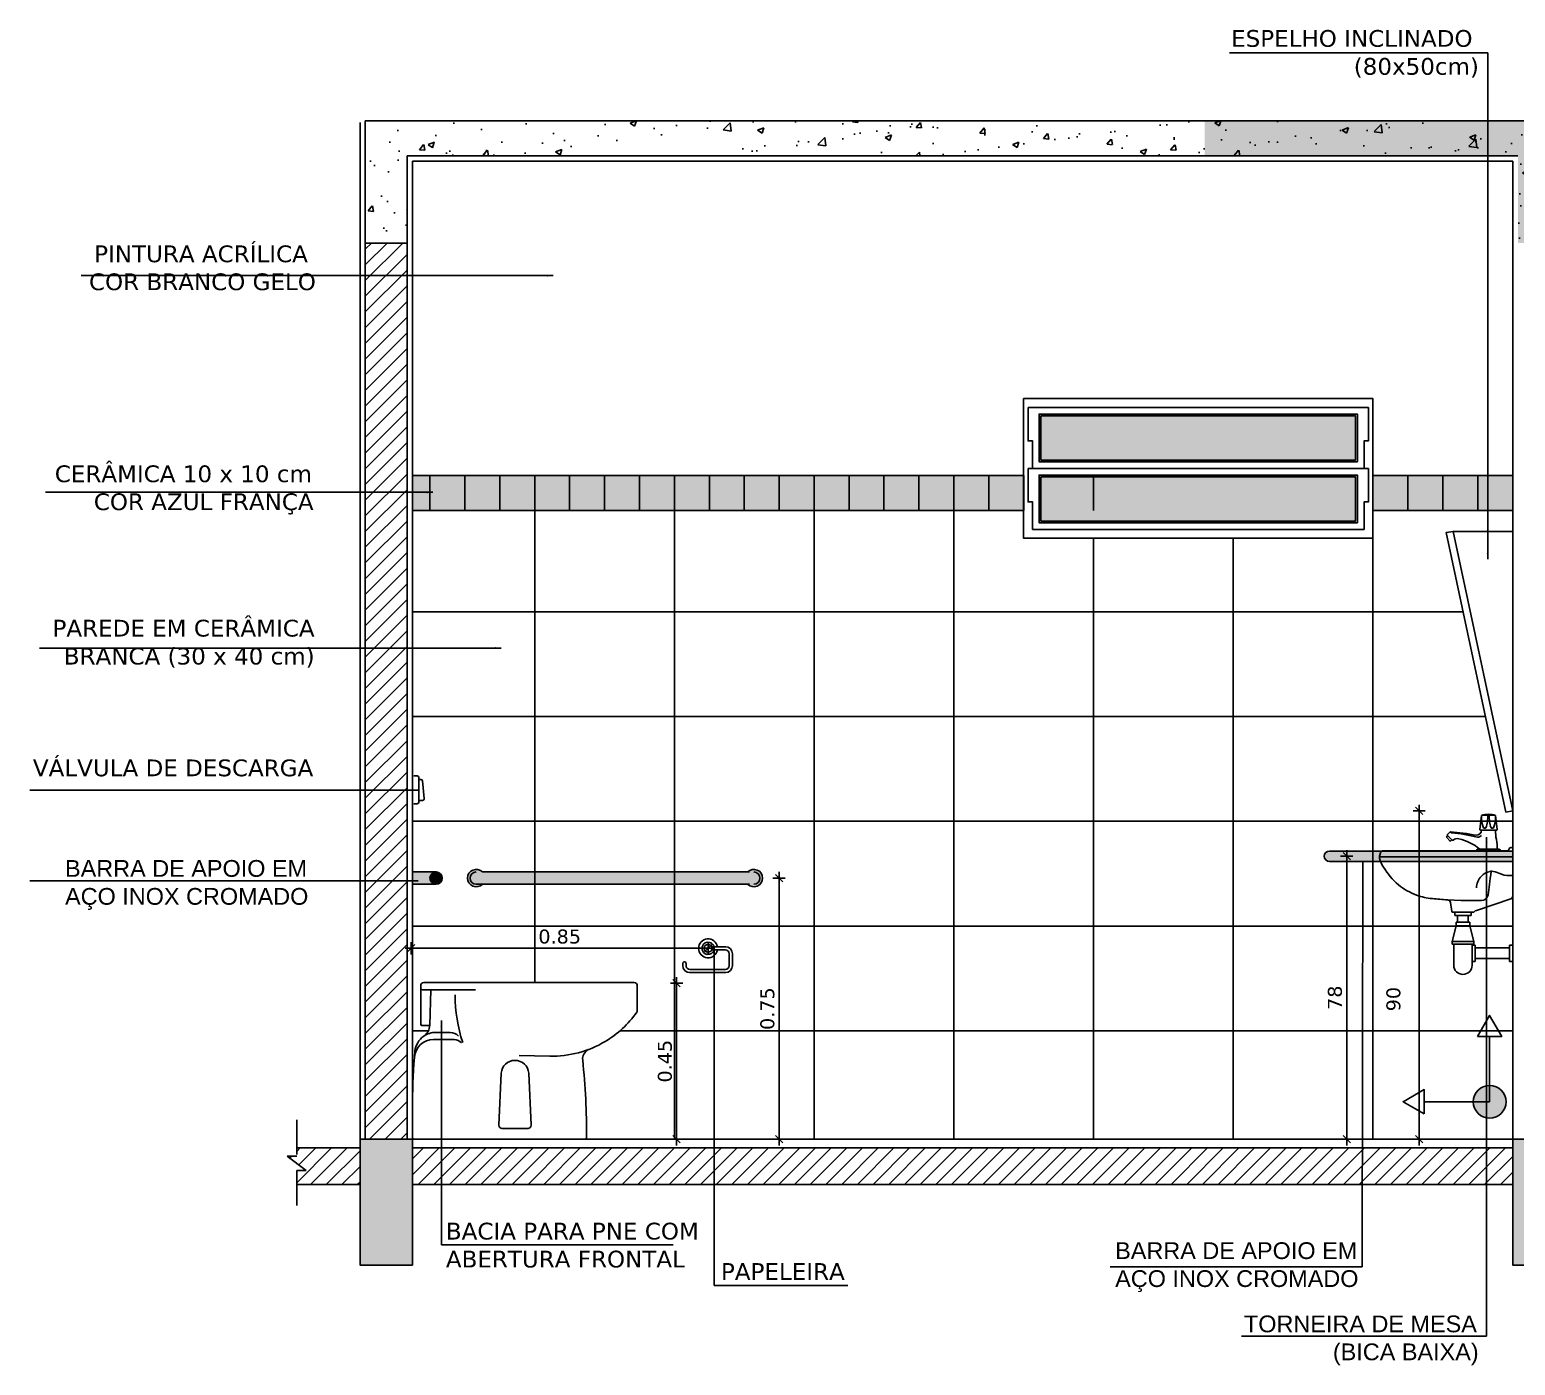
# Model space of a CAD drawing. Extents: x -36 to 357, y 137 to 237.
# Drawn here: x 7.35 to 11.603, y 202.798 to 206.62 of the extents above; entities that cross this region are included whole.
import ezdxf

# ---------------------------------------------------------------- set-up
doc = ezdxf.new("R2010")
doc.units = 0
doc.header["$LTSCALE"] = 0.01
doc.linetypes.add('TRACEJADO_P', pattern=[0.1875, 0.125, -0.0625])
doc.layers.get('0').update_dxf_attribs({"linetype": 'CONTINUOUS'})
doc.layers.get('DEFPOINTS').update_dxf_attribs({"linetype": 'CONTINUOUS'})
for name, color, linetype in [('01', 1, 'CONTINUOUS'), ('0_HATCH', 1, 'CONTINUOUS'), ('252', 252, 'CONTINUOUS'), ('A-ESQUADRIAS', 2, 'CONTINUOUS'), ('A-SIMBO', 2, 'CONTINUOUS'), ('AR-CORTE', 1, 'CONTINUOUS'), ('AR-ID-PIS', 1, 'CONTINUOUS'), ('ARQ-ALV-CORTE', 3, 'CONTINUOUS'), ('ARQ-CTA-1_025', 1, 'CONTINUOUS'), ('ARQ-EQP-VISTA', 1, 'CONTINUOUS'), ('ARQ-HTC', 9, 'CONTINUOUS'), ('ARQ-SMB-1_025', 1, 'CONTINUOUS'), ('ARQ-TXT-1_025', 2, 'CONTINUOUS'), ('ARQ_CORTE', 1, 'CONTINUOUS')]:
    doc.layers.add(name, color=color, linetype=linetype)
doc.styles.add('ESC-50-A20', font='arial.ttf', dxfattribs={"height": 0.1})
doc.styles.add('FNDE Texto Cota 0025', font='verdana.ttf', dxfattribs={"height": 0.04})
doc.dimstyles.new('FNDE 1-0025', dxfattribs={"dimscale": 5, "dimtxt": 0.04, "dimasz": 0.0035, "dimexe": 0.15, "dimexo": 0.15, "dimgap": 0.0025, "dimtad": 1, "dimzin": 1, "dimdsep": 46, "dimtxsty": 'FNDE Texto Cota 0025', "dimblk": 'tic', "dimcen": 0.015, "dimdle": 0.15, "dimse1": 1, "dimse2": 1, "dimclrd": 251, "dimclre": 251, "dimclrt": 256, "dimaunit": 1, "dimadec": 3, "dimazin": 0, "dimtfac": 1, "dimtix": 1, "dimtmove": 2, "dimatfit": 3, "dimfxl": 0.15, "dimtvp": 1, "dimtolj": 1, "dimtzin": 0, "dimarcsym": 0})
pattern_1 = [(49.99999999999999, (-5.317824163553809, 5.035332589322195), (0.182184668996004, -0.01593908553890309), [0.01905, -0.20955]), (355, (-5.317824163553809, 5.035332589322195), (-0.03524342142496934, 0.1910568452390352), [0.01524, -0.16764058417]), (100.4514447, (-5.302642156553809, 5.034004335822203), (0.1469412470903533, 0.1751177519121951), [0.01619000879999999, -0.1780902445999999]), (46.18420000000002, (-5.317824163553809, 5.086132589322204), (0.2710790408921299, -0.04204232793272715), [0.02857499999999998, -0.3143249999999997]), (96.63555760999992, (-5.295234263553809, 5.082629089322182), (0.237404134051503, 0.2474261245977215), [0.02428502314, -0.26713560816]), (351.1841511700001, (-5.317824163553809, 5.086132589322204), (0.237404134064977, 0.2474261245855326), [0.02285996707, -0.25145973192]), (21, (-5.292424163553807, 5.073432589322181), (0.1516143912691325, -0.1022651981870876), [0.01905, -0.20955]), (326.0000000000001, (-5.292424163553807, 5.073432589322181), (0.06180202834764707, 0.1841879661223193), [0.01524, -0.16764]), (71.45144499999999, (-5.279789630953807, 5.064910489422203), (0.2134164192787162, 0.08192276888590524), [0.0161900088, -0.1780899376]), (37.50000000000001, (-5.317824163553809, 5.035332589322195), (0.003088603250591816, 0.0845550388731531), [0, -0.165608, 0, -0.17018, 0, -0.168275]), (7.499999999999999, (-5.317824163553809, 5.035332589322195), (0.06681966251030574, 0.1001805748181195), [0, -0.09702799999999999, 0, -0.161798, 0, -0.06413500000000001]), (327.5, (-5.374466163553809, 5.035332589322195), (0.1355905951668714, -0.005728743992673458), [0, -0.0635, 0, -0.19812, 0, -0.26289]), (317.5, (-5.39986616355381, 5.035332589322195), (0.148129181386018, 0.02542649103333302), [0, -0.08255, 0, -0.131572, 0, -0.18669])]
pattern_2 = [(45, (-38.96119166093527, 217.7652707581648), (-0.02245064030267288, 0.02245064030267288), [])]

# ---------------------------------------------------------------- blocks, each defined once
blk = doc.blocks.new('tic')
at = {"color": 251}
for p, q in [((-1.000000000000003, 0), (0.9999999999999964, 0)), ((0, -1.000000000000021), (0, 0.9999999999999784))]:
    blk.add_line(p, q, dxfattribs=at)
blk.add_line((-0.6000000000000405, -0.600000000000044), (0.6000000000000334, 0.600000000000037))
blk = doc.blocks.new('P51_v')
for points in [[(0.03219509415441735, 0.4483447513459851, 0.4007112121819118), (0.02371778046762074, 0.4394653927167838), (0.02371779397805085, 0.3289334053721973, 0.4142135402588424), (0.02727335067493186, 0.3253778490285413), (0.04934800990412214, 0.3253779033350384)], [(0.02371780748842411, 0.4344942813837633, 0.4142135402588424), (0.03082892088218614, 0.4273831686964513), (0.1807529422232506, 0.4273832773094455)], [(0.03229983983237616, 0.2950804231534221, 0.2357008929517823), (0.04940098575275442, 0.3264490795003212), (0.05305020012082196, 0.4272898256760413)], [(0.1220712329895832, 0.4129478080786839, 0.0795798764447588), (0.1439458402535934, 0.2769220769559411)], [(1.207612854159379e-07, 0.1066682440927593, -0.02169830294910868), (0.007096817142951295, 0.2521694017605114, -0.2189129150966918), (0.03229980077878736, 0.2950805883363614, -0.1548282654805113), (0.06669506449355822, 0.3057769341993435), (0.1075777755139598, 0.30554307939002, -0.2028809717145629), (0.1322422716939968, 0.2949389487133089)], [(0.5032476652968398, 0.2565229898789312, 0.2986282021646175), (0.4873119188762871, 0.2263528528111465, -0.02720181276067821), (0.4987414382267161, 0.003545442352049122, -0.4133795129708616), (0.4951858960389472, 1.351037326458027e-08), (-1.351037326458027e-08, 0)], [(-1.351037326458027e-08, 0.1172053703078291), (0, 0.003555569854029272, 0.4142135402588424), (0.003555556696881013, 1.351037326458027e-08)]]:
    blk.add_lwpolyline(points, format="xyb")
at = {"ltscale": 0.4014404296875}
blk.add_lwpolyline([(0.3054995328581072, 0.2395609564318875), (0.393064724009264, 0.237782368615342, 0.140335806713954), (0.5515436831868783, 0.2796934754715039, 0.1045723855249194), (0.6420487461989524, 0.3632966393345214, 0.1480175938578406), (0.6436821095805385, 0.3681807763600204), (0.6436822766570458, 0.4395481300633719, 0.4142135751770448), (0.6347933847646914, 0.4484370215671447), (0.03219509415441735, 0.4483447513459851)], format="xyb", dxfattribs=at)
at = {"ltscale": 0.1927627563476563}
blk.add_lwpolyline([(0.6346338798980469, 0.4484370215671447), (0.6003649353551737, 0.4484370215671447)], dxfattribs=at)
at = {"ltscale": 0.3346586486148174}
blk.add_lwpolyline([(0.1399864269990871, 0.2754614576797394, 0.2224736546791048), (0.1195351910461113, 0.285106244341307), (0.06004024184932177, 0.2852762838035687, 0.3912062665065089), (0.005623570169802861, 0.2352935811565544)], format="xyb", dxfattribs=at)
at = {"ltscale": 0.2099998474121094}
blk.add_lwpolyline([(0.2541793627203788, 0.1890324812188169), (0.2472924853990435, 0.04000001176700607, 0.4142135658643947), (0.2561813770087724, 0.03111112026317642), (0.330848079203804, 0.03111112026317642, 0.4142135588817899), (0.3397369706016207, 0.04000001176700607), (0.3328501611823071, 0.1890324799684322, 0.9341552242224418)], format="xyb", close=True, dxfattribs=at)
blk = doc.blocks.new('*D301')
at = {"layer": 'ARQ-CTA-1_025', "color": 251, "lineweight": -2}
blk.add_line((9.202088736327994, 203.4621639577242), (9.202088736327994, 203.8739459599499), dxfattribs=at)
at = {"layer": 'DEFPOINTS', "color": 0}
for p in [(8.972283472360687, 203.8914459599499), (9.202088736327994, 203.8914459599499), (9.022207961695813, 203.4446639577242)]:
    blk.add_point(p, dxfattribs=at)
at = {"layer": 'ARQ-CTA-1_025', "color": 251, "lineweight": -2, "xscale": 0.0175, "yscale": 0.0175, "zscale": 0.0175}
for p, rotation in [((9.202088736327994, 203.8914459599499), 90), ((9.202088736327994, 203.4446639577242), 270)]:
    blk.add_blockref('tic', p, dxfattribs=dict(at, rotation=rotation))
at = {"layer": 'ARQ-CTA-1_025', "insert": (9.1687693944878, 203.668054958837), "char_height": 0.04, "attachment_point": 5, "rotation": 90, "style": 'FNDE Texto Cota 0025'}
blk.add_mtext('\\A1;0.45', dxfattribs=at)
blk = doc.blocks.new('A$C10CE5047')
at = {"layer": '01', "ltscale": 10}
for p, q in [((0.08279353464695305, 0.07420196806434376), (0.1230246516061015, 0.07420196806434376)), ((0.08279353464695305, 0.06488858992237923), (0.1221037355035151, 0.06488858992237923)), ((0.1331203567160628, 0.05387196871029687), (0.1331203567160628, 0.02033661150628063)), ((0.1424404182616854, 0.05495027824607135), (0.1424404182616854, 0.01843604370910867)), ((-8.02901922725141e-09, 0.02647974217946825), (-8.02901922725141e-09, 0.02033661150628063)), ((0.009320053515693871, 0.02647974217946825), (0.009320053515693871, 0.02033661150628063)), ((0.1221037355035151, 0.009319990294198277), (0.02033667472824163, 0.009319990294198277)), ((0.1235102996133719, -7.125122891693536e-08), (0.01930979906046559, -7.125122891693536e-08))]:
    blk.add_line(p, q, dxfattribs=at)
blk.add_circle((0.07258687973808264, 0.06954527899336327), 0.01121875917912266, dxfattribs=at)
for centre, radius, start, end in [((0.07258687973808264, 0.06954527899336327), 0.02704010967425463, 9.916578507283619, 350.0834214927152), ((0.07258687973808264, 0.06954527899336327), 0.01754729937717294, 15.38948884446395, 344.6105111555339), ((0.1221037355035151, 0.05387196871029687), 0.02033668275750966, 0, 90), ((0.1221037355035151, 0.05387196871029687), 0.01101662121208541, 0, 90), ((0.004660022743337322, 0.02647974217946825), 0.004660030772719662, 0, 180), ((0.02033667472824163, 0.02033661150628063), 0.02033668275750966, 180, 270), ((0.02033667472824163, 0.02033661150628063), 0.01101662121208541, 180, 270), ((0.1221037355035151, 0.02033661150628063), 0.01101662121208541, 270, 0), ((0.1221037355035151, 0.02033661150628063), 0.02033668275750966, 270, 0)]:
    blk.add_arc(centre, radius, start, end, dxfattribs=at)
blk = doc.blocks.new('*D302')
at = {"layer": 'ARQ-CTA-1_025', "color": 251, "lineweight": -2}
blk.add_line((9.274778503250031, 203.9911094668288), (8.459778503249668, 203.9911094668288), dxfattribs=at)
at = {"layer": 'DEFPOINTS', "color": 0}
for p in [(8.442278503249668, 204.0479971118554), (8.442278503249668, 203.9911094668288), (9.292278503250031, 203.9911094668287)]:
    blk.add_point(p, dxfattribs=at)
at = {"layer": 'ARQ-CTA-1_025', "color": 251, "lineweight": -2, "xscale": 0.0175, "yscale": 0.0175, "zscale": 0.0175, "rotation": 180}
blk.add_blockref('tic', (8.442278503249668, 203.9911094668288), dxfattribs=at)
at = {"layer": 'ARQ-CTA-1_025', "color": 251, "lineweight": -2, "xscale": 0.0175, "yscale": 0.0175, "zscale": 0.0175}
blk.add_blockref('tic', (9.292278503250031, 203.9911094668288), dxfattribs=at)
at = {"layer": 'ARQ-CTA-1_025', "insert": (8.86727850324985, 204.0245228315031), "char_height": 0.04, "attachment_point": 5, "style": 'FNDE Texto Cota 0025'}
blk.add_mtext('\\A1;0.85', dxfattribs=at)
blk = doc.blocks.new('LAV PNE LATERAL')
for p, q in [((-603.2946624187862, -666.3006211416964), (-603.2946624187862, -666.3099887894482)), ((-603.2946624187862, -666.3099887894482), (-603.2478241800236, -666.3099887894482)), ((-603.2909153596811, -666.3287240849509), (-603.2909153596811, -666.3399652622534)), ((-603.2909153596811, -666.3287240849509), (-603.2515712391287, -666.3287240849509)), ((-603.2862315358107, -666.3099887894482), (-603.2862315358107, -666.3287240849509)), ((-603.2562550629991, -666.3099887894482), (-603.2562550629991, -666.3287240849509)), ((-603.2515712391287, -666.3287240849509), (-603.2515712391287, -666.3399652622534)), ((-603.2478241800236, -666.3006211416964), (-603.2478241800236, -666.3099887894482)), ((-603.3021565369818, -666.3849299714607), (-603.2909153596811, -666.3399652622534)), ((-603.2909153596811, -666.3399652622534), (-603.2515712391287, -666.3399652622534)), ((-603.2515712391287, -666.3399652622534), (-603.240330061828, -666.3849299714607)), ((-603.3021565369818, -666.3849299714607), (-603.240330061828, -666.3849299714607)), ((-603.3021565369818, -666.3849299714607), (-603.3021565369818, -666.3924240896617)), ((-603.3021565369818, -666.3924240896617), (-603.240330061828, -666.3924240896617)), ((-603.2974727131113, -666.3924240896617), (-603.2974727131113, -666.4523770352712)), ((-603.2450138856984, -666.3924240896617), (-603.2450138856984, -666.4523770352712)), ((-603.2450138856984, -666.3945980163248), (-603.2356462379503, -666.3945980163248)), ((-603.240330061828, -666.3849299714607), (-603.240330061828, -666.3924240896617)), ((-603.2356462379503, -666.3945980163248), (-603.2356462379503, -666.4414362550874)), ((-603.138110947144, -666.4030288992985), (-603.235646237943, -666.4030288993013)), ((-603.1287432993959, -666.3945980163248), (-603.138110947144, -666.3945980163248)), ((-603.138110947144, -666.3945980163248), (-603.138110947144, -666.4414362550874)), ((-603.2450138856984, -666.4414362550874), (-603.2356462379503, -666.4414362550874)), ((-603.138110947144, -666.4330053721137), (-603.235646237943, -666.4330053721119)), ((-603.1287432993959, -666.4414362550874), (-603.138110947144, -666.4414362550874))]:
    blk.add_line(p, q)
blk.add_lwpolyline([(-603.3007432994018, -666.3003711416964, -0.4207671584030722), (-603.3032432994041, -666.2983711416969), (-603.306743299403, -666.2728711416962, 0.3586447626384016), (-603.3157432994012, -666.2653711416965, -0.01144888079918044), (-603.3587432993991, -666.2613711416966, -0.07446402984549366), (-603.4037432994046, -666.2518711416965, -0.08499128425974767), (-603.4557432994006, -666.2218711416967, -0.07727431437258452), (-603.4987432993985, -666.1718711416966, -0.08608527655789333), (-603.5097432994044, -666.1458711416967, -0.1804382281488859), (-603.5097432994044, -666.1403711416965), (-603.5057432994035, -666.1278711416967, -0.3468113414102039), (-603.5017432994027, -666.1253711416962), (-603.1432369899667, -666.1253711416962, 0.2660581318149811), (-603.1407432993983, -666.1228711416966, -0.1229400347877725), (-603.1367432993975, -666.1163711416962, -0.5661903789690595), (-603.1287432994031, -666.1193711416968), (-603.1287432994031, -666.2543711416961, -0.30228589399102), (-603.1342432994024, -666.2623711416968), (-603.2327432994025, -666.2953711416963, 0.1799271246454148), (-603.2386020284794, -666.2996513449166, -0.0622294095643542), (-603.2388821793465, -666.2999914672832, -0.1986466473431988), (-603.2417432994007, -666.3008711416965)], format="xyb", close=True)
blk.add_lwpolyline([(-603.1287432994031, -666.1418711416968), (-603.5101395809797, -666.1418711416968)])
for points in [[(-603.1907592677999, -666.1835425704944), (-603.1917032603415, -666.193676805759), (-603.1927042369025, -666.2032852041962), (-603.193740369712, -666.2122959463836), (-603.1948057993977, -666.2208086416963), (-603.1958946665873, -666.2289228995091), (-603.197001111901, -666.2367383291962), (-603.1981192759667, -666.2443545401343), (-603.1992432993975, -666.2518711416965, -0.362211573478024), (-603.2177432994031, -666.2668711416968), (-603.244243299403, -666.267371141696), (-603.2762432994023, -666.2668711416968), (-603.3157432994012, -666.2653711416965)], [(-603.2327432994025, -666.2308711416968, -0.1949552784198984), (-603.2187432993996, -666.1983711416965, -0.166893387144107), (-603.1931786116584, -666.183766826814, -0.05193551216001089), (-603.188565628403, -666.1835674668796, -0.077689733762618), (-603.168743299404, -666.1888711416964, 0.1324857994657811), (-603.1367432993975, -666.195871141696, 0.06485872567899584), (-603.1307432994035, -666.1953711416968, 0.3115899069777318), (-603.1287432994031, -666.1933711416964)]]:
    blk.add_lwpolyline(points, format="xyb")
blk.add_arc((-603.2712432994049, -666.4523770352712), 0.02622941370431614, 180, 7.016477563892661e-15)
blk = doc.blocks.new('Torneira-pia')
for p, q in [((-0.02000000000000313, 0.1020000000000013), (-0.02486687941787835, 0.06111821288978547)), ((0.002499999999990621, 0.1020000000000013), (-0.002500000000004832, 0.1020000000000013)), ((0.02000000000000313, 0.1020000000000013), (0.02486687941787835, 0.06111821288978192)), ((-0.1166286796564364, 0.04412867965645006), (-0.119554919030044, 0.04120244022746988)), ((-0.1100000000000065, 0.05500000000000071), (-0.117335786437657, 0.04766421358795825)), ((-0.1038717656874937, 0.03137176568980238), (-0.117335786437657, 0.04483578646321107)), ((-0.1100000000000065, 0.05500000000000071), (-0.1061863439679414, 0.05238659880953833)), ((0.02387389114368688, 0.05999999999999617), (-0.02387389114368688, 0.05999999999999972)), ((-0.1103764244438636, 0.02919551854813307), (-0.1195549190233791, 0.03837401310819744)), ((-0.1046217579211302, 0.03212175792106919), (-0.1075479973276359, 0.02919551854191582)), ((0.03499999999999659, 0), (-0.03499999999999659, 0)), ((0.02999999999999403, 0.004999999999999949), (-0.02999999999999403, 0.005000000000000004))]:
    blk.add_line(p, q)
for centre, radius, start, end in [((0.07192626454217788, 0.09815255667258882), 0.09200674395302065, 177.6033652305912, 200.155755585881), ((-7.105427357601002e-15, 0.0368333333332852), 0.06816666666671693, 72.93846878010805, 107.0615312198809), ((-0.0112500000000253, 0.04097487823537904), 0.06164923346147406, 81.84034084716566, 98.15965915280803), ((-0.08128148187049788, 0.09528766914773812), 0.0790669164137777, 338.6089462529872, 4.869946976163767), ((0.08128148187048367, 0.09528766914773812), 0.0790669164137777, 175.1300530238363, 201.3910537470131), ((0.01125000000001108, 0.04097487823537904), 0.06164923346147406, 81.84034084719197, 98.15965915283434), ((-0.07192626454219209, 0.09815255667258882), 0.09200674395302065, 339.8442444141191, 2.396634769408863), ((-0.1159215728752869, 0.04625000002558466), 0.002, 135.000000000035, 225.0000000000191), ((-0.1531785633513252, -0.5550892251346146), 0.611615280187177, 78.85902465034475, 85.9516886124666), ((-0.1703542321396512, -0.5558532659527299), 0.611615280187177, 76.88504113480859, 83.97770509693034), ((-0.03500000000001791, 0.06000000000000327), 0.01500000000000057, 270.0000000000546, 359.9999999999865), ((-0.03105862266685477, 0.05480020443295885), 0.01500000000000057, 268.0260164845181, 316.2501139917227), ((-0.02387389114368688, 0.06100000000000094), 0.001, 173.2110254255675, 269.9999999999959), ((-0.01105359783597493, 0.06969440686023731), 0.004694406860228754, 223.7277260517255, 316.2722739480919), ((0.01105359783596072, 0.06969440686023731), 0.004694406860228754, 223.7277260519081, 316.2722739482745), ((0.1725000000002765, 0.06000000000001038), 0.1525000000002731, 180.0000000000041, 190.3888578154551), ((0.02387389114368688, 0.06099999999999739), 0.001, 270, 6.78897457443248), ((-0.1181407054616059, 0.03978822667116433), 0.002, 135.0000002458134, 225.0000000240414), ((-0.1089622108826447, 0.03060973211165419), 0.002, 225.0000000465679, 314.9999997015934), ((-0.1024575521239015, 0.03278597925095383), 0.002, 224.9999999505583, 310.4054975342253), ((-0.08947370862507142, 0.01753298018770366), 0.01803083054064198, 75.6340401483671, 130.4054975341664), ((-0.11323684210533, -0.09647368421064229), 0.1344717401240953, 48.99128097333755, 77.87861667250043), ((-0.02999999999999403, 0), 0.005000000000000004, 90, 180), ((-0.1275000000002038, 0.005000000000000004), 0.1525000000002019, 6.361109362927034e-15, 10.38885781545572), ((0.02999999999999403, 0), 0.005000000000000004, 0, 90)]:
    blk.add_arc(centre, radius, start, end)
blk = doc.blocks.new('*D303')
at = {"layer": 'ARQ-CTA-1_025', "color": 251, "lineweight": -2}
blk.add_line((11.12060896244191, 204.2371639547869), (11.12060896244191, 203.462165050504), dxfattribs=at)
at = {"layer": 'DEFPOINTS', "color": 0}
for p in [(11.12060896244188, 204.2546639547869), (11.11988842511224, 203.444665050504, -0.02457051071058913), (11.12060896244191, 203.444665050504)]:
    blk.add_point(p, dxfattribs=at)
at = {"layer": 'ARQ-CTA-1_025', "color": 251, "lineweight": -2, "xscale": 0.0175, "yscale": 0.0175, "zscale": 0.0175}
for p, rotation in [((11.12060896244191, 204.2546639547869), 90), ((11.12060896244191, 203.444665050504), 270)]:
    blk.add_blockref('tic', p, dxfattribs=dict(at, rotation=rotation))
at = {"layer": 'ARQ-CTA-1_025', "insert": (11.0871955977676, 203.8496645026455), "char_height": 0.04, "attachment_point": 5, "rotation": 90, "style": 'FNDE Texto Cota 0025'}
blk.add_mtext('\\A1;78', dxfattribs=at)
blk = doc.blocks.new('*D304')
at = {"layer": 'ARQ-CTA-1_025', "color": 251, "lineweight": -2}
blk.add_line((11.32823982219666, 204.3669976396712), (11.32823982219666, 203.462165050504), dxfattribs=at)
at = {"layer": 'DEFPOINTS', "color": 0}
for p in [(11.41387540544412, 204.3844976396712), (11.32823982219666, 203.444665050504), (11.34509431935053, 203.444665050504, -0.02648749351138235)]:
    blk.add_point(p, dxfattribs=at)
at = {"layer": 'ARQ-CTA-1_025', "color": 251, "lineweight": -2, "xscale": 0.0175, "yscale": 0.0175, "zscale": 0.0175}
for p, rotation in [((11.32823982219666, 204.3844976396712), 90), ((11.32823982219666, 203.444665050504), 270)]:
    blk.add_blockref('tic', p, dxfattribs=dict(at, rotation=rotation))
at = {"layer": 'ARQ-CTA-1_025', "insert": (11.25458359961149, 203.8457380066151), "char_height": 0.04, "attachment_point": 5, "rotation": 90, "style": 'FNDE Texto Cota 0025'}
blk.add_mtext('\\A1;90', dxfattribs=at)
blk = doc.blocks.new('ind-pis')
at = {"layer": 'AR-ID-PIS'}
h = blk.add_hatch(color=252, dxfattribs=at)
h.dxf.hatch_style = 1
edge = h.paths.add_edge_path()
edge.add_arc((0, 2.84e-14), 0.05, 0, 360)
for q in [(-0.1999999999989086, 1.42e-14), (0, -0.199523905414523)]:
    blk.add_line((0, 1.42e-14), q, dxfattribs=at)
for points in [[(-0.1999999999989086, 0.037089759019139), (-0.2642413470612155, 2.84e-14), (-0.1999999999989086, -0.0370897590191248)], [(-0.0370897590182722, -0.199523905414523), (0, -0.2637652524761478), (0.0370897590191817, -0.199523905414523)]]:
    blk.add_lwpolyline(points, close=True, dxfattribs=at)
blk.add_circle((0, 1.42e-14), 0.05, dxfattribs=at)
blk = doc.blocks.new('*D325')
at = {"layer": 'ARQ-CTA-1_025', "color": 251, "lineweight": -2}
blk.add_line((9.495458141195966, 203.4621639577242), (9.495458141195968, 204.1746639577241), dxfattribs=at)
at = {"layer": 'DEFPOINTS', "color": 0}
for p in [(9.436306443689944, 204.1921639577241, -2.000000000000007), (9.495458141195968, 204.1921639577241), (9.436306443689944, 203.4446639577242, -2.000000000000007)]:
    blk.add_point(p, dxfattribs=at)
at = {"layer": 'ARQ-CTA-1_025', "color": 251, "lineweight": -2, "xscale": 0.0175, "yscale": 0.0175, "zscale": 0.0175}
for p, rotation in [((9.495458141195968, 204.1921639577241), 90), ((9.495458141195966, 203.4446639577242), 270)]:
    blk.add_blockref('tic', p, dxfattribs=dict(at, rotation=rotation))
at = {"layer": 'ARQ-CTA-1_025', "insert": (9.462138799355772, 203.8184139577241), "char_height": 0.04, "attachment_point": 5, "rotation": 90, "style": 'FNDE Texto Cota 0025'}
blk.add_mtext('\\A1;0.75', dxfattribs=at)

msp = doc.modelspace()

# ---------------------------------------------------------------- hatches: boundary and pattern name
at = {"layer": '01'}
h = msp.add_hatch(dxfattribs=at)
h.set_pattern_fill('ANSI31', color=251, scale=0.01)
h.set_pattern_definition(pattern_2)
h.paths.add_polyline_path([(8.43082651870725, 206.0096644973436), (8.310826518707131, 206.0096644973436), (8.31082651870716, 203.4446645513068), (8.430826518707136, 203.4446649830043)])
at = {"layer": '01', "linetype": 'Continuous'}
h = msp.add_hatch(color=256, dxfattribs=at)
h.set_gradient(color1=(91, 91, 91), one_color=1, tint=1, name='INVHEMISPHERICAL')
h.paths.add_polyline_path([(10.24508624373777, 205.5152680963696), (11.14628624373773, 205.5152680963681), (11.14628624373773, 205.3886680963688), (10.24508624373777, 205.3886680963689)])
h.paths.add_polyline_path([(11.14628624373779, 205.2140680963689), (10.2450862437378, 205.2140680963689), (10.24508624373777, 205.3406680963689), (11.14628624373776, 205.3406680963689)])
at = {"layer": '01'}
h = msp.add_hatch(color=256, dxfattribs=at)
h.set_gradient(color1=(91, 91, 91), rotation=90.00000000000003, one_color=1, tint=1, name='CYLINDER')
edge = h.paths.add_edge_path()
edge.add_line((11.59583398346729, 204.2696639547868), (11.59583398346729, 204.2396639547868))
edge.add_line((11.59583398346729, 204.2396639547868), (11.07107876817022, 204.2396639547869))
edge.add_arc((11.07107876817025, 204.2546639547868), 0.01499999999998636, 90, 270, ccw=False)
edge.add_line((11.07107876817025, 204.2696639547868), (11.59583398346732, 204.2696639547868))
h = msp.add_hatch(color=256, dxfattribs=at)
h.set_gradient(color1=(91, 91, 91), rotation=90.00000000000003, one_color=1, tint=1, name='CYLINDER')
h.paths.add_polyline_path([(8.446326006736882, 204.2096501452952), (8.513331447304182, 204.2096501452952, 0.4142135623730951), (8.495831447302436, 204.1921501452953, 0.4142135623730951), (8.513331447304182, 204.1746501452954), (8.44632600191656, 204.1746501452954)])
h = msp.add_hatch(color=256, dxfattribs=at)
h.set_gradient(color1=(91, 91, 91), rotation=90.00000000000003, one_color=1, tint=1, name='SPHERICAL')
h.paths.add_polyline_path([(8.530831447305928, 204.1921501452953, -1), (8.495831447302436, 204.1921501452953, -1)])
h = msp.add_hatch(color=256, dxfattribs=at)
h.set_gradient(color1=(91, 91, 91), rotation=90.00000000000003, one_color=1, tint=1, name='SPHERICAL')
h.paths.add_polyline_path([(8.646186050145616, 204.2096501452952), (8.628332479072697, 204.2096501452952, 1), (8.628332479072697, 204.1746501452954), (8.646186050145616, 204.1746501452954, -2.448775489793867)])
h = msp.add_hatch(color=256, dxfattribs=at)
h.set_gradient(color1=(91, 91, 91), rotation=90.00000000000003, one_color=1, tint=1, name='CYLINDER')
edge = h.paths.add_edge_path()
edge.add_line((8.628332479072697, 204.2096501452953), (9.42333247907274, 204.2096501452953))
edge.add_arc((9.424349102473627, 204.1921501452953), 0.01752950436092605, 266.67526641120486, 453.32473358879514, ccw=False)
edge.add_line((9.423332479072712, 204.1746501452953), (8.628332479072668, 204.1746501452954))
edge.add_arc((8.628332479072697, 204.1921501452953), 0.01749999999995566, 90, 270, ccw=False)
h = msp.add_hatch(color=256, dxfattribs=at)
h.set_gradient(color1=(91, 91, 91), rotation=90.00000000000003, one_color=1, tint=1, name='SPHERICAL')
h.paths.add_polyline_path([(9.405478907999793, 204.1746501452954), (9.423332479072712, 204.1746501452954, 1), (9.423332479072712, 204.2096501452952), (9.405478907999793, 204.2096501452952, -2.448775489793864)])
h = msp.add_hatch(dxfattribs=at)
h.set_pattern_fill('ANSI31', color=251, scale=0.01)
h.set_pattern_definition([(45, (-81.31333635558033, 215.1447713703721), (-0.02245064030267288, 0.02245064030267288), [])])
h.paths.add_polyline_path([(8.295841718050326, 203.4198155751), (8.114348173504084, 203.4198155751), (8.114348173504084, 203.3960845153595), (8.086778662381334, 203.3960845153596), (8.141932423658687, 203.3550941496621), (8.114353414053312, 203.3550941496621), (8.114352034774129, 203.3148546661317), (8.295841718050326, 203.3148546661317)])
h = msp.add_hatch(dxfattribs=at)
h.set_pattern_fill('ANSI31', color=251, scale=0.01)
h.set_pattern_definition(pattern_2)
h.paths.add_polyline_path([(11.59583407340924, 203.4196639577225), (8.44582651870715, 203.4196639577225), (8.44582651870715, 203.3148546661317), (11.59583407340924, 203.3148546661317)])
h.paths.add_polyline_path([(14.89583407340925, 203.4196639577225), (11.74583407340921, 203.4196639577225), (11.74583407340921, 203.3147035883026), (14.89583407340925, 203.3147035883026)])
at = {"layer": '0_HATCH'}
h = msp.add_hatch(color=160, dxfattribs=at)
h.paths.add_polyline_path([(11.59583406056126, 205.3446670035859), (11.19589204086702, 205.3446670035859), (11.19589204086702, 205.2446639577213), (11.59583406056126, 205.2446639577213)])
h.paths.add_polyline_path([(10.19589204086699, 205.3446639577255), (8.445834073413181, 205.3446639577255), (8.445834073413181, 205.2446670035901), (10.19589204086699, 205.2446670035901)])
at = {"layer": 'ARQ-HTC'}
h = msp.add_hatch(dxfattribs=at)
h.set_pattern_fill('AR-CONC', color=251, scale=0.001, style=0)
h.set_pattern_definition(pattern_1)
h.paths.add_polyline_path([(10.71373956935682, 206.3596644973436), (8.310826518707131, 206.3596644973436), (8.310826518707131, 206.0096644973436), (8.43082651870725, 206.0096644973436), (8.43082651870725, 206.2596644973462), (10.71373956935682, 206.2596645102563)])
h = msp.add_hatch(dxfattribs=at)
h.set_pattern_fill('AR-CONC', color=251, scale=0.001, style=0)
h.set_pattern_definition(pattern_1)
h.paths.add_polyline_path([(15.03083407340932, 206.3596644972971), (10.71373956935682, 206.3596644973436), (10.71373956935682, 206.2596645153294), (11.61083407199536, 206.2596645153294), (11.61083407340914, 206.0096644973436), (11.73083407340909, 206.0096644973436), (11.73083407340921, 206.2592166114401), (14.91083407340941, 206.2592166114401), (14.9108340734094, 206.0096645153702), (15.03083407340937, 206.0096645157883)])
h = msp.add_hatch(dxfattribs=at)
h.set_pattern_fill('AR-CONC', color=251, scale=0.001, style=0)
h.set_pattern_definition(pattern_1)
h.paths.add_polyline_path([(12.863235846761, 206.3596644973436), (10.71373956935682, 206.3596644973436), (10.71373956935682, 206.2596645153294), (11.61083407199536, 206.2596645153294), (11.61083407340914, 206.0096644973436), (11.73083407340909, 206.0096644973436), (11.73083407340921, 206.2592166114401), (12.863235846761, 206.2592166114401)])
h = msp.add_hatch(dxfattribs=at)
h.set_pattern_fill('AR-CONC', color=251, scale=0.001, style=0)
h.set_pattern_definition([(49.99999999999999, (-38.96119166093527, 217.7652707581648), (0.182184668996004, -0.01593908553890309), [0.01905, -0.20955]), (355, (-38.96119166093527, 217.7652707581648), (-0.03524342142496934, 0.1910568452390352), [0.01524, -0.16764058417]), (100.4514446999999, (-38.94600965393528, 217.7639425046648), (0.1469412470903533, 0.1751177519121951), [0.01619000879999999, -0.1780902445999999]), (46.18420000000002, (-38.96119166093527, 217.8160707581648), (0.2710790408921299, -0.04204232793272715), [0.02857499999999998, -0.3143249999999997]), (96.63555760999992, (-38.93860176093526, 217.8125672581648), (0.237404134051503, 0.2474261245977215), [0.02428502314, -0.26713560816]), (351.1841511700001, (-38.96119166093527, 217.8160707581648), (0.237404134064977, 0.2474261245855326), [0.02285996707, -0.25145973192]), (21, (-38.93579166093528, 217.8033707581648), (0.1516143912691325, -0.1022651981870876), [0.01905, -0.20955]), (326.0000000000001, (-38.93579166093528, 217.8033707581648), (0.06180202834764707, 0.1841879661223193), [0.01524, -0.16764]), (71.45144499999999, (-38.92315712833528, 217.7948486582648), (0.2134164192787162, 0.08192276888590524), [0.0161900088, -0.1780899376]), (37.50000000000001, (-38.96119166093527, 217.7652707581648), (0.003088603250591816, 0.0845550388731531), [0, -0.165608, 0, -0.17018, 0, -0.168275]), (7.499999999999999, (-38.96119166093527, 217.7652707581648), (0.06681966251030574, 0.1001805748181195), [0, -0.09702799999999999, 0, -0.161798, 0, -0.06413500000000001]), (327.5, (-39.01783366093528, 217.7652707581648), (0.1355905951668714, -0.005728743992673458), [0, -0.0635, 0, -0.19812, 0, -0.26289]), (317.5, (-39.04323366093527, 217.7652707581648), (0.148129181386018, 0.02542649103333302), [0, -0.08255, 0, -0.131572, 0, -0.18669])])
h.paths.add_polyline_path([(15.04583407340922, 203.4446650369665), (14.89583407340925, 203.4446644973446), (14.89583407340922, 203.0846644973446), (15.04583407340922, 203.0846650369665)])
h.paths.add_polyline_path([(11.74583407340921, 203.4446639577242), (11.73083407340923, 203.444663903762), (11.73083407340923, 203.4446634720645), (11.61083407340914, 203.4446634720645), (11.59583407340924, 203.4446634181024), (11.59583407340924, 203.0846634181024), (11.74583407340921, 203.0846639577242)])
h.paths.add_polyline_path([(8.44582651870715, 203.4446650369665), (8.295826518707145, 203.4446644973446), (8.295826518707145, 203.0846644973446), (8.44582651870715, 203.0846650369665)])

# ---------------------------------------------------------------- linework, layer by layer
at = {"layer": '01'}
for p, q in [((8.295826524890458, 206.354953036487), (8.295826428768237, 203.4446644973443)), ((8.445825390184496, 206.2446644973435, -1.637770576934372e-07), (8.445834073409259, 203.4446650369936)), ((8.445825439463533, 206.2446644973435), (11.59583407340935, 206.2446644973436, 10.46893648924698)), ((11.59583407340935, 206.2446644973436, 10.46893648924698), (11.59583398347419, 203.444663418102))]:
    msp.add_line(p, q, dxfattribs=at)
at = {"layer": '01', "color": 251}
for p, q in [((11.19583407340912, 205.5446639748547), (11.19583405713536, 205.164668096369)), ((10.19589204086699, 205.2446670035901, -5.333424285304533e-07), (10.19589204086699, 205.3446670035901, -5.333424285304533e-07)), ((10.39589204086701, 205.2446670035818, -5.333424285304533e-07), (10.39589204086701, 205.3446670035859, -5.333424285304533e-07)), ((11.19589204086702, 205.2446670035818, -5.333424285304533e-07), (11.19589204086702, 205.3446670035859, -5.333424285304533e-07))]:
    msp.add_line(p, q, dxfattribs=at)
at = {"layer": '01', "color": 252}
msp.add_line((8.491034223194532, 203.7546639577443, 0.05892884804869769), (8.44583392922965, 203.7546639577443, 0.05934472333713159), dxfattribs=at)
at = {"layer": '01'}
for points in [[(8.449389643608185, 204.484665050504), (8.459389643610223, 204.484665050504, -0.414213562373095), (8.46438964361488, 204.4796650505039), (8.46438964361488, 204.4096650505042, -0.4142135623731227), (8.459389643610223, 204.4046650505041), (8.449389643608185, 204.4046650505041)], [(8.46438964361488, 204.4746650505038), (8.46938964361226, 204.4746650505038, -0.3853135861202131), (8.474364829560102, 204.4701625690984), (8.479364829564759, 204.4201625690992, -0.4437164408394473), (8.47438964360964, 204.4146650505034), (8.46438964361488, 204.4146650505034)]]:
    msp.add_lwpolyline(points, format="xyb", dxfattribs=at)
at = {"layer": '252', "color": 251}
for p, q in [((10.19583407340772, 205.3446639577255), (8.445834073413181, 205.3446639577255)), ((8.495834073269037, 205.2446639577213), (8.495834073269037, 205.3446639577213)), ((8.595834073269003, 205.2446639577213), (8.595834073269003, 205.3446639577213)), ((8.695834073317911, 205.2446639577255), (8.695834073317911, 205.3446639577255)), ((8.795834073317934, 205.2458312327254, -0.01074080857504933), (8.795834073317934, 205.3446639577255, -0.01074080857504933)), ((8.8958340733179, 205.2446639577255), (8.8958340733179, 205.3446639577255)), ((8.995834073317866, 205.2446639577255), (8.995834073317866, 205.3446639577255)), ((9.09583407331786, 205.2446639577255), (9.09583407331786, 205.3446639577255)), ((9.195834060522259, 205.2446639577213), (9.195834060522259, 205.3446639577213)), ((9.295834073317849, 205.2446639577255), (9.295834073317849, 205.3446639577255)), ((9.395834073317815, 205.2446639577255), (9.395834073317815, 205.3446639577255)), ((9.49583407331778, 205.2446639577255), (9.49583407331778, 205.3446639577255)), ((9.595834073359896, 205.2446639577213), (9.595834073359896, 205.3446639577213)), ((9.695834073359862, 205.2446639577213), (9.695834073359862, 205.3446639577213)), ((9.795834073359828, 205.2446639577213), (9.795834073359828, 205.3446639577213)), ((9.895834073359765, 205.2446639577213), (9.895834073359765, 205.3446639577213)), ((9.995834073398868, 205.2446639577255), (9.995834073398868, 205.3446639577255)), ((10.09583407339883, 205.2446639577255), (10.09583407339883, 205.3446639577255)), ((11.5958340648439, 205.3446639577255), (11.1958340734092, 205.3446639577255)), ((11.29603987053693, 205.2446639577213, 0.01606665216407191), (11.29603987053693, 205.3446639577213, 0.01606665216407191)), ((11.39583407339879, 205.2446639577213), (11.39583407339879, 205.3446639577213)), ((11.49583407339878, 205.2446639577213), (11.49583407339878, 205.3446639577213)), ((10.19583407340772, 205.2446639577213), (8.445834073413181, 205.2446639577213)), ((8.795834060480246, 205.2458312327254, -0.01074080857504933), (8.79583400254623, 203.8930584508095, -0.01074080857504933)), ((9.195834060522259, 205.2446639577213), (9.195833983435193, 203.444663452363)), ((9.59583406056123, 205.2446639577213), (9.595833983474165, 203.444663452363)), ((9.995834060561265, 205.2446639577213), (9.99583398347417, 203.444663452363)), ((11.59583406056126, 205.2446639577213), (11.1958340734092, 205.2446639577213)), ((10.39583405713534, 205.164668096369), (10.39583398347418, 203.444663452363)), ((10.79583405713534, 205.164668096369), (10.79583398347418, 203.444663452363)), ((11.19568624373778, 205.164668096369, -0.01606718550650443), (11.19583398347419, 203.4446634352325))]:
    msp.add_line(p, q, dxfattribs=at)
at = {"layer": '252', "color": 252}
for p, q in [((11.45367734656787, 204.954663957733, 0.03167039227179162), (8.44583351908031, 204.9546639577331, 0.05934472333713159)), ((11.51772132983129, 204.6546639577354, 0.03108114196125713), (8.445833621617624, 204.6546639577359, 0.05934472333713159)), ((11.59583402244604, 204.3546639577382, 0.03010257868075988), (8.445833724154966, 204.3546639577387, 0.05934472333713159)), ((11.59583400959815, 204.0546639577409, 0.03036245088442168), (8.445833826692308, 204.0546639577415, 0.05934472333713159)), ((11.59583399675032, 203.7546639577437, 0.03036245194604848), (9.039423909903547, 203.7546639577442, 0.05388326760819268))]:
    msp.add_line(p, q, dxfattribs=at)
at = {"layer": 'A-ESQUADRIAS', "color": 2, "elevation": -0.01606718550650443}
for points in [[(10.19568624373778, 205.164668096369), (11.19568624373778, 205.164668096369), (11.19568624373778, 205.5646680963689), (10.19568624373778, 205.5646680963689)], [(10.19568624373778, 205.5646680963689), (11.19568624373778, 205.5646680963689), (11.19568624373778, 205.164668096369), (10.19568624373778, 205.164668096369)]]:
    msp.add_lwpolyline(points, close=True, dxfattribs=at)
at = {"layer": 'A-ESQUADRIAS', "color": 1, "elevation": -0.01606718550650443}
for points in [[(10.20838624373778, 205.5392680963688), (10.69568624373778, 205.5392680963688)], [(10.69568624373778, 205.3646680963689), (10.22108624373777, 205.3646680963689), (10.22108624373777, 205.4434680963689), (10.20838624373778, 205.4434680963688), (10.20838624373778, 205.5392680963688)], [(11.18298624373779, 205.5392680963688), (10.69568624373778, 205.5392680963688)], [(10.69568624373778, 205.3646680963689), (11.17028624373776, 205.3646680963689), (11.17028624373776, 205.4434680963689), (11.18298624373779, 205.4434680963688), (11.18298624373779, 205.5392680963688)], [(10.69568624373778, 205.3836680963689), (10.24008624373778, 205.3836680963689), (10.24008624373778, 205.5202680963688), (10.69568624373778, 205.5202680963688)], [(10.69568624373778, 205.3886680963689), (10.24508624373777, 205.3886680963689), (10.24508624373777, 205.5152680963688), (10.69568624373778, 205.5152680963688)], [(10.69568624373778, 205.3836680963689), (11.15128624373779, 205.3836680963689), (11.15128624373776, 205.5202680963688), (10.69568624373778, 205.5202680963688)], [(10.69568624373778, 205.3886680963689), (11.14628624373776, 205.3886680963689), (11.14628624373776, 205.5152680963688), (10.69568624373778, 205.5152680963688)], [(10.69568624373778, 205.190068096369), (10.22108624373777, 205.190068096369), (10.22108624373777, 205.2688680963689), (10.20838624373778, 205.2688680963689), (10.20838624373778, 205.3646680963689)], [(10.20838624373778, 205.3646680963689), (10.69568624373778, 205.3646680963689)], [(10.69568624373778, 205.190068096369), (11.17028624373776, 205.190068096369), (11.17028624373776, 205.2688680963689), (11.18298624373779, 205.2688680963689), (11.18298624373779, 205.3646680963689)], [(11.18298624373779, 205.3646680963689), (10.69568624373778, 205.3646680963689)], [(10.69568624373778, 205.209068096369), (10.24008624373778, 205.209068096369), (10.24008624373778, 205.3456680963689), (10.69568624373778, 205.3456680963689)], [(10.69568624373778, 205.2140680963689), (10.24508624373777, 205.214068096369), (10.24508624373777, 205.3406680963689), (10.69568624373778, 205.3406680963689)], [(10.69568624373778, 205.209068096369), (11.15128624373779, 205.209068096369), (11.15128624373776, 205.3456680963689), (10.69568624373778, 205.3456680963689)], [(10.69568624373778, 205.2140680963689), (11.14628624373776, 205.214068096369), (11.14628624373776, 205.3406680963689), (10.69568624373778, 205.3406680963689)]]:
    msp.add_lwpolyline(points, dxfattribs=at)
at = {"layer": 'A-SIMBO', "color": 2, "linetype": 'TRACEJADO_P', "elevation": -0.1233141581784049}
msp.add_lwpolyline([(8.114348173504084, 203.5006386176415), (8.114348173504084, 203.3960845153595), (8.086778662381334, 203.3960845153596), (8.141932423658687, 203.3550941496621), (8.114353414053312, 203.3550941496621), (8.114348173504084, 203.2022048746863)], dxfattribs=at)
at = {"layer": 'AR-CORTE'}
for p, q in [((11.59583398346729, 204.2696639547868), (11.08645980331917, 204.2696639547868)), ((8.513331447304182, 204.2096501452952), (8.445831447303163, 204.2096501452952)), ((8.645831447303891, 204.2096501452952), (9.410406659220854, 204.2096501452952)), ((8.513331447304182, 204.1746501452954), (8.445831447303163, 204.1746501452954)), ((8.628332479072697, 204.1746501452954), (9.410406659220854, 204.1746501452954))]:
    msp.add_line(p, q, dxfattribs=at)
at = {"layer": 'AR-CORTE', "color": 2}
msp.add_line((14.89939848659913, 203.444665050504, -0.05934472333713936), (8.449389643616513, 203.444665050504), dxfattribs=at)
at = {"layer": 'AR-CORTE'}
msp.add_circle((8.513331447304182, 204.1921501452953), 0.0175, dxfattribs=at)
for centre, radius, start, end in [((8.628332479072697, 204.1921501452953), 0.025, 44.42700400077285, 315.5729959992271), ((8.628332479072697, 204.1921501452953), 0.0175000000000001, 90, 270), ((9.423332479072712, 204.1921501452953), 0.025, 224.4270040007728, 135.5729959992271), ((9.423332479072712, 204.1921501452953), 0.0175000000000001, 270, 90)]:
    msp.add_arc(centre, radius, start, end, dxfattribs=at)
at = {"layer": 'ARQ-ALV-CORTE'}
for p, q in [((8.310826518707131, 206.0096644973436), (8.310826518707131, 206.3596644973436)), ((8.43082651870725, 206.2596644973462, -0.04020718876098472), (8.43082651870725, 206.0096644973436, -0.04020718876098472)), ((8.480840404706413, 206.2596644973486), (8.480840404706413, 206.2596644973486)), ((8.310826518707131, 206.0096644973436), (8.31082651870716, 203.4446645513068)), ((8.43082651870725, 206.0096644973436, -0.04020718876098472), (8.310826518707131, 206.0096644973436)), ((8.43082651870725, 206.0096644973436), (8.430826518707136, 203.4446649830043)), ((8.114348173504084, 203.4198155751), (8.295841718050326, 203.4198155751)), ((11.59583407340924, 203.4196639577225), (8.44582651870715, 203.4196639577225)), ((8.114352448385574, 203.3148546661317), (8.295826518707145, 203.3148546661317)), ((8.44582651870715, 203.3148546661317), (11.59583407340924, 203.3148546661317))]:
    msp.add_line(p, q, dxfattribs=at)
for points, elevation in [([(8.310826518707131, 206.3596644973436), (15.03083407340932, 206.3596644972971)], -0.04020718876098472), ([(11.61083407340934, 206.2596645153294), (8.43082651870725, 206.2596644973462)], -0.002857009946722541)]:
    msp.add_lwpolyline(points, dxfattribs=dict(at, elevation=elevation))
for points in [[(8.44582651870715, 203.4446650369665), (8.295826518707145, 203.4446644973446), (8.295826518707145, 203.0846644973446), (8.44582651870715, 203.0846650369665)], [(11.74583407340921, 203.4446639577242), (11.59583407340924, 203.4446634181024), (11.59583407340924, 203.0846634181024), (11.74583407340921, 203.0846639577242)]]:
    msp.add_lwpolyline(points, close=True, dxfattribs=at)
at = {"layer": 'ARQ-EQP-VISTA'}
for p, q in [((11.07107876817025, 204.2696639547868, -0.05934472333713581), (11.59583398346729, 204.2696639547868)), ((11.59583398346729, 204.2396639547867, 0.001164667463177782), (11.07107876817025, 204.2396639547868, -0.05934472333713581))]:
    msp.add_line(p, q, dxfattribs=at)
msp.add_arc((11.07107876817025, 204.2546639547869, -0.05934472333713581), 0.01500000000010004, 90.00000000000323, 270.0000000000032, dxfattribs=at)
at = {"layer": 'ARQ_CORTE'}
msp.add_line((11.42505002808855, 205.1844976396705), (11.59583398347411, 205.1844976396705), dxfattribs=at)
msp.add_lwpolyline([(11.5761378284059, 204.3810246761158), (11.59583398347414, 204.3844976396676), (11.42505002808855, 205.1844976396705), (11.40535387303487, 205.1810246761187)], close=True, dxfattribs=at)

# ---------------------------------------------------------------- block references
at = {"layer": '01', "ltscale": 10}
msp.add_blockref('A$C10CE5047', (9.219691623511949, 203.9215641878353), dxfattribs=at)
at = {"layer": '01'}
msp.add_blockref('P51_v', (8.445834086919632, 203.4446650369936), dxfattribs=at)
at = {"layer": 'AR-ID-PIS', "xscale": -0.937324063921778, "yscale": 0.937324063921778, "zscale": 0.937324063921778, "rotation": 180}
msp.add_blockref('ind-pis', (11.52991336292013, 203.551847525944), dxfattribs=at)
at = {"layer": 'ARQ-EQP-VISTA'}
for name, p in [('Torneira-pia', (11.52664270536653, 204.2696639547868)), ('LAV PNE LATERAL', (614.7245772828408, 870.3951186193271))]:
    msp.add_blockref(name, p, dxfattribs=at)

# ---------------------------------------------------------------- texts
at = {"layer": 'ARQ-TXT-1_025', "char_height": 0.048, "attachment_point": 1, "style": 'ESC-50-A20'}
for s, width, insert in [('\\pi0.13444;{\\fVerdana|b0|i0|c0|p34;ESPELHO INCLINADO \\P\\pi0.48559;(80x50cm)}', 0.8394524019843459, (10.65532200281984, 206.6196032092351)), ('\\pi0.11453;{\\fVerdana|b0|i0|c0|p34;PINTURA ACRÍLICA \\P\\pi0.099762;COR BRANCO GELO}', 0.8154046178081842, (7.420000155653184, 206.0030014687012, -8.125508161468866e-05)), ('\\pi0.080568;{\\fVerdana|b0|i0|c0|p34;CERÂMICA 10 x 10 cm \\P\\pi0.19223;COR AZUL FRANÇA}', 0.8876433674925011, (7.341198332667773, 205.3734092929796, -8.125508161468866e-05)), ('\\pi0.14659;{\\fVerdana|b0|i0|c0|p34;PAREDE EM CERÂMICA\\P\\pi0.17886;BRANCA (30 x 40 cm)}', 1.080426673667688, (7.268682368416336, 204.9314942944733)), ('{\\fVerdana|b0|i0|c0|p34;VÁLVULA DE DESCARGA}', 8.528177535592462, (7.359070646750979, 204.5316157101531)), ('{\\fVerdana|b0|i0|c0|p34;BACIA PARA PNE COM\\PABERTURA FRONTAL}', 8.528177535592462, (8.541448316448452, 203.2056356257563)), ('{\\fVerdana|b0|i0|c0|p34;PAPELEIRA}', 8.528177535592462, (9.329067666397691, 203.0900212991726))]:
    msp.add_mtext_dynamic_manual_height_columns(s, width=width, gutter_width=0.5, heights=[0], dxfattribs=dict(at, insert=insert))
for s, insert, width in [('BARRA DE APOIO EM AÇO INOX CROMADO', (7.451145390633741, 204.2438085840164), 0.8168325796984988), ('BARRA DE APOIO EM AÇO INOX CROMADO', (10.45776851250056, 203.1497724263727), 0.8168325796984988), ('\\pi0.058982;TORNEIRA DE MESA \\P\\pi0.31359;(BICA BAIXA)', (10.76754857315203, 202.9401002612227, 21.36455043659122), 0.724433925504627)]:
    msp.add_mtext(s, dxfattribs=dict(at, insert=insert, width=width))

# ---------------------------------------------------------------- dimensions: what is measured, and where the dimension line sits
at = {"layer": 'ARQ-CTA-1_025'}
dim = msp.add_linear_dim(base=(11.32823982219666, 203.444665050504), p1=(11.41387540544412, 204.3844976396712), p2=(11.34509431935053, 203.444665050504, -0.02648749351138235), angle=90.00000000000323, text='90', dimstyle='FNDE 1-0025', dxfattribs=at)
dim.commit()
dim.dimension.update_dxf_attribs({"geometry": '*D304', "text_midpoint": (11.25458359961149, 203.8457380066151), "dimtype": 160})
dim = msp.add_linear_dim(base=(11.12060896244191, 203.444665050504), p1=(11.12060896244188, 204.2546639547869), p2=(11.11988842511224, 203.444665050504, -0.02457051071058913), angle=90.00000000000323, text='78', dimstyle='FNDE 1-0025', dxfattribs=at)
dim.commit()
dim.dimension.update_dxf_attribs({"geometry": '*D303', "text_midpoint": (11.0871955977676, 203.8496645026455)})
for base, p1, p2, angle, picture, middle in [((9.495458141195968, 204.1921639577241), (9.436306443689944, 203.4446639577242, -2.000000000000007), (9.436306443689944, 204.1921639577241, -2.000000000000007), 90, '*D325', (9.462138799355772, 203.8184139577241)), ((8.442278503249668, 203.9911094668288), (9.292278503250031, 203.9911094668287), (8.442278503249668, 204.0479971118554), 180, '*D302', (8.86727850324985, 204.0245228315031)), ((9.202088736327994, 203.8914459599499), (9.022207961695813, 203.4446639577242), (8.972283472360687, 203.8914459599499), 90, '*D301', (9.1687693944878, 203.668054958837))]:
    dim = msp.add_linear_dim(base=base, p1=p1, p2=p2, angle=angle, dimstyle='FNDE 1-0025', dxfattribs=at)
    dim.commit()
    dim.dimension.update_dxf_attribs({"geometry": picture, "text_midpoint": middle})

# ---------------------------------------------------------------- leaders
at = {"layer": '01', "color": 3, "ltscale": 10}
for points in [[(8.503971481783793, 205.2963348398719, -0.03743392717033358), (7.395095713675346, 205.2963348398719, -0.03743392717033358)], [(8.462369660191001, 204.4433750461325, -0.05934472333715357), (7.349969973473662, 204.4433750461324, -0.05934472333715357)], [(11.16688028387428, 204.2396639547867), (11.16511933052587, 203.0795936948343), (10.44369182776134, 203.0795936948343)], [(8.462369660191001, 204.1840474321562, -0.05934472333715357), (7.349969973473662, 204.1840474321562, -0.05934472333715357)], [(9.309325678984436, 203.9946639577227, -0.05934472333715357), (9.309325678984294, 203.0262951456156, -0.05934472333715357), (9.692778033498286, 203.0262951456155, -0.05934472333715357)], [(8.52871885171976, 203.7849770462099, -0.05934472333715357), (8.528718851719702, 203.1421552289129, -0.05934472333715357), (9.19237005375814, 203.1421552289129, -0.05934472333715357)]]:
    msp.add_leader(points, dimstyle='FNDE 1-0025', override={"dimtad": 0, "dimlfac": 100, "dimclrd": 252, "dimclre": 252}, dxfattribs=at)
at = {"layer": 'ARQ-SMB-1_025', "ltscale": 10}
for points in [[(11.52441707179702, 205.104989792107, -0.01913753457615863), (11.52441707179699, 206.55390485693, -0.01913753457615863), (10.7853544689394, 206.55390485693, -0.01913753457615863)], [(8.848218072329331, 205.9166610398179, -0.04384203684864278), (7.497574541537546, 205.9166610398179, -0.04384203684864278)], [(8.69974034342468, 204.8505664219881, -0.04376078176703209), (7.377760831921364, 204.8505664219881, -0.04376078176703209)], [(11.52107970930152, 204.3096494939895, 21.36455043659122), (11.52107970930152, 202.8812299447717, 21.36455043659122), (10.81918399952278, 202.8812299447717, 21.36455043659122)]]:
    msp.add_leader(points, dimstyle='FNDE 1-0025', override={"dimlfac": 100, "dimclrd": 252, "dimclre": 252}, dxfattribs=at)

doc.saveas('drawing.dxf')
